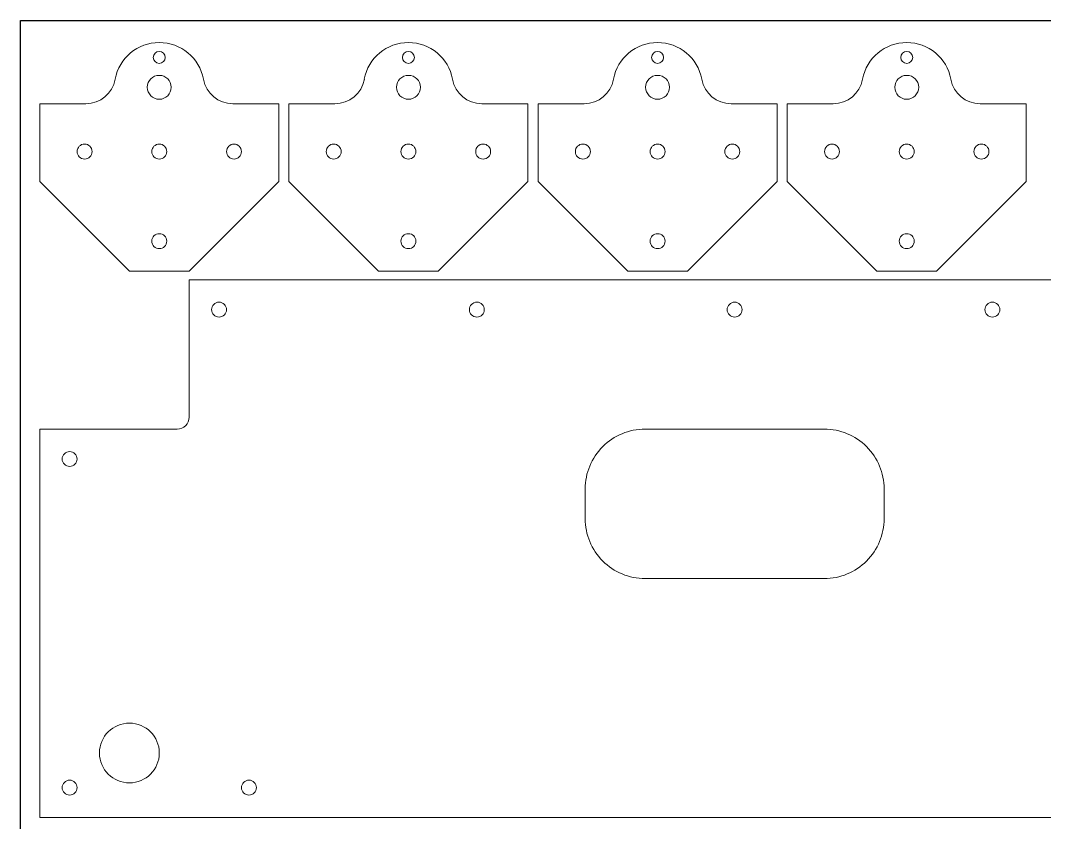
# Model space of a CAD drawing. Header units: inches. Extents: x -361 to 2602, y -61 to 1457.
# Drawn here: x 0 to 342.6, y 1188.7 to 1457.2 of the extents above; entities that cross this region are included whole.
import ezdxf

# ---------------------------------------------------------------- set-up
doc = ezdxf.new("R2010")
doc.units = ezdxf.units.IN
doc.header["$MEASUREMENT"] = 0

msp = doc.modelspace()

# ---------------------------------------------------------------- linework, layer by layer
at = {"lineweight": -3}
for p, q in [((0, 1000), (0, 1457.2)), ((0, 1457.2), (609.6, 1457.2))]:
    msp.add_line(p, q, dxfattribs=at)
at = {"color": 1, "lineweight": 0}
for p, q in [((6.44, 1429.33), (21.85, 1429.33)), ((6.44, 1429.33), (6.44, 1403.33)), ((86.44, 1429.33), (71.04, 1429.33)), ((86.44, 1429.33), (86.44, 1403.33)), ((89.8, 1429.33), (105.21, 1429.33)), ((89.8, 1429.33), (89.8, 1403.33)), ((169.8, 1429.33), (154.4, 1429.33)), ((169.8, 1429.33), (169.8, 1403.33)), ((173.16, 1429.33), (188.57, 1429.33)), ((173.16, 1429.33), (173.16, 1403.33)), ((253.16, 1429.33), (237.76, 1429.33)), ((253.16, 1429.33), (253.16, 1403.33)), ((256.52, 1429.33), (271.93, 1429.33)), ((256.52, 1429.33), (256.52, 1403.33)), ((336.52, 1429.33), (321.12, 1429.33)), ((336.52, 1429.33), (336.52, 1403.33)), ((6.44, 1403.33), (36.44, 1373.33)), ((86.44, 1403.33), (56.44, 1373.33)), ((89.8, 1403.33), (119.8, 1373.33)), ((169.8, 1403.33), (139.8, 1373.33)), ((173.16, 1403.33), (203.16, 1373.33)), ((253.16, 1403.33), (223.16, 1373.33)), ((256.52, 1403.33), (286.52, 1373.33)), ((336.52, 1403.33), (306.52, 1373.33)), ((56.44, 1373.33), (36.44, 1373.33)), ((139.8, 1373.33), (119.8, 1373.33)), ((223.16, 1373.33), (203.16, 1373.33)), ((306.52, 1373.33), (286.52, 1373.33)), ((56.44, 1324.41), (56.44, 1370.41)), ((421.44, 1370.41), (56.44, 1370.41)), ((6.44, 1320.41), (6.44, 1190.41)), ((6.44, 1320.41), (52.44, 1320.41)), ((6.44, 1190.41), (471.44, 1190.41))]:
    msp.add_line(p, q, dxfattribs=at)
msp.add_lwpolyline([(288.94, 1300.41), (288.94, 1290.41, -0.414214), (268.94, 1270.41), (208.94, 1270.41, -0.414214), (188.94, 1290.41), (188.94, 1300.41, -0.414214), (208.94, 1320.41), (268.94, 1320.41, -0.414214)], format="xyb", close=True, dxfattribs=at)
for centre, radius in [((46.44, 1444.83), 2), ((129.8, 1444.83), 2), ((213.16, 1444.83), 2), ((296.52, 1444.83), 2), ((46.44, 1434.83), 4), ((129.8, 1434.83), 4), ((213.16, 1434.83), 4), ((296.52, 1434.83), 4), ((21.44, 1413.33), 2.5), ((46.44, 1413.33), 2.5), ((71.44, 1413.33), 2.5), ((104.8, 1413.33), 2.5), ((129.8, 1413.33), 2.5), ((154.8, 1413.33), 2.5), ((188.16, 1413.33), 2.5), ((213.16, 1413.33), 2.5), ((238.16, 1413.33), 2.5), ((271.52, 1413.33), 2.5), ((296.52, 1413.33), 2.5), ((321.52, 1413.33), 2.5), ((46.44, 1383.33), 2.5), ((129.8, 1383.33), 2.5), ((213.16, 1383.33), 2.5), ((296.52, 1383.33), 2.5), ((66.44, 1360.41), 2.5), ((152.69, 1360.41), 2.5), ((238.94, 1360.41), 2.5), ((325.19, 1360.41), 2.5), ((16.44, 1310.41), 2.5), ((36.44, 1212.01), 10), ((16.44, 1200.41), 2.5), ((76.44, 1200.41), 2.5)]:
    msp.add_circle(centre, radius, dxfattribs=at)
for centre, radius, start, end in [((46.44, 1434.83), 15, 10.3698, 169.6302), ((129.8, 1434.83), 15, 10.3698, 169.6302), ((213.16, 1434.83), 15, 10.3698, 169.6302), ((296.52, 1434.83), 15, 10.3698, 169.6302), ((21.85, 1439.33), 10, 270, 349.6302), ((71.04, 1439.33), 10, 190.3698, 270), ((105.21, 1439.33), 10, 270, 349.6302), ((154.4, 1439.33), 10, 190.3698, 270), ((188.57, 1439.33), 10, 270, 349.6302), ((237.76, 1439.33), 10, 190.3698, 270), ((271.93, 1439.33), 10, 270, 349.6302), ((321.12, 1439.33), 10, 190.3698, 270), ((52.44, 1324.41), 4, 270, 0)]:
    msp.add_arc(centre, radius, start, end, dxfattribs=at)

doc.saveas('drawing.dxf')
